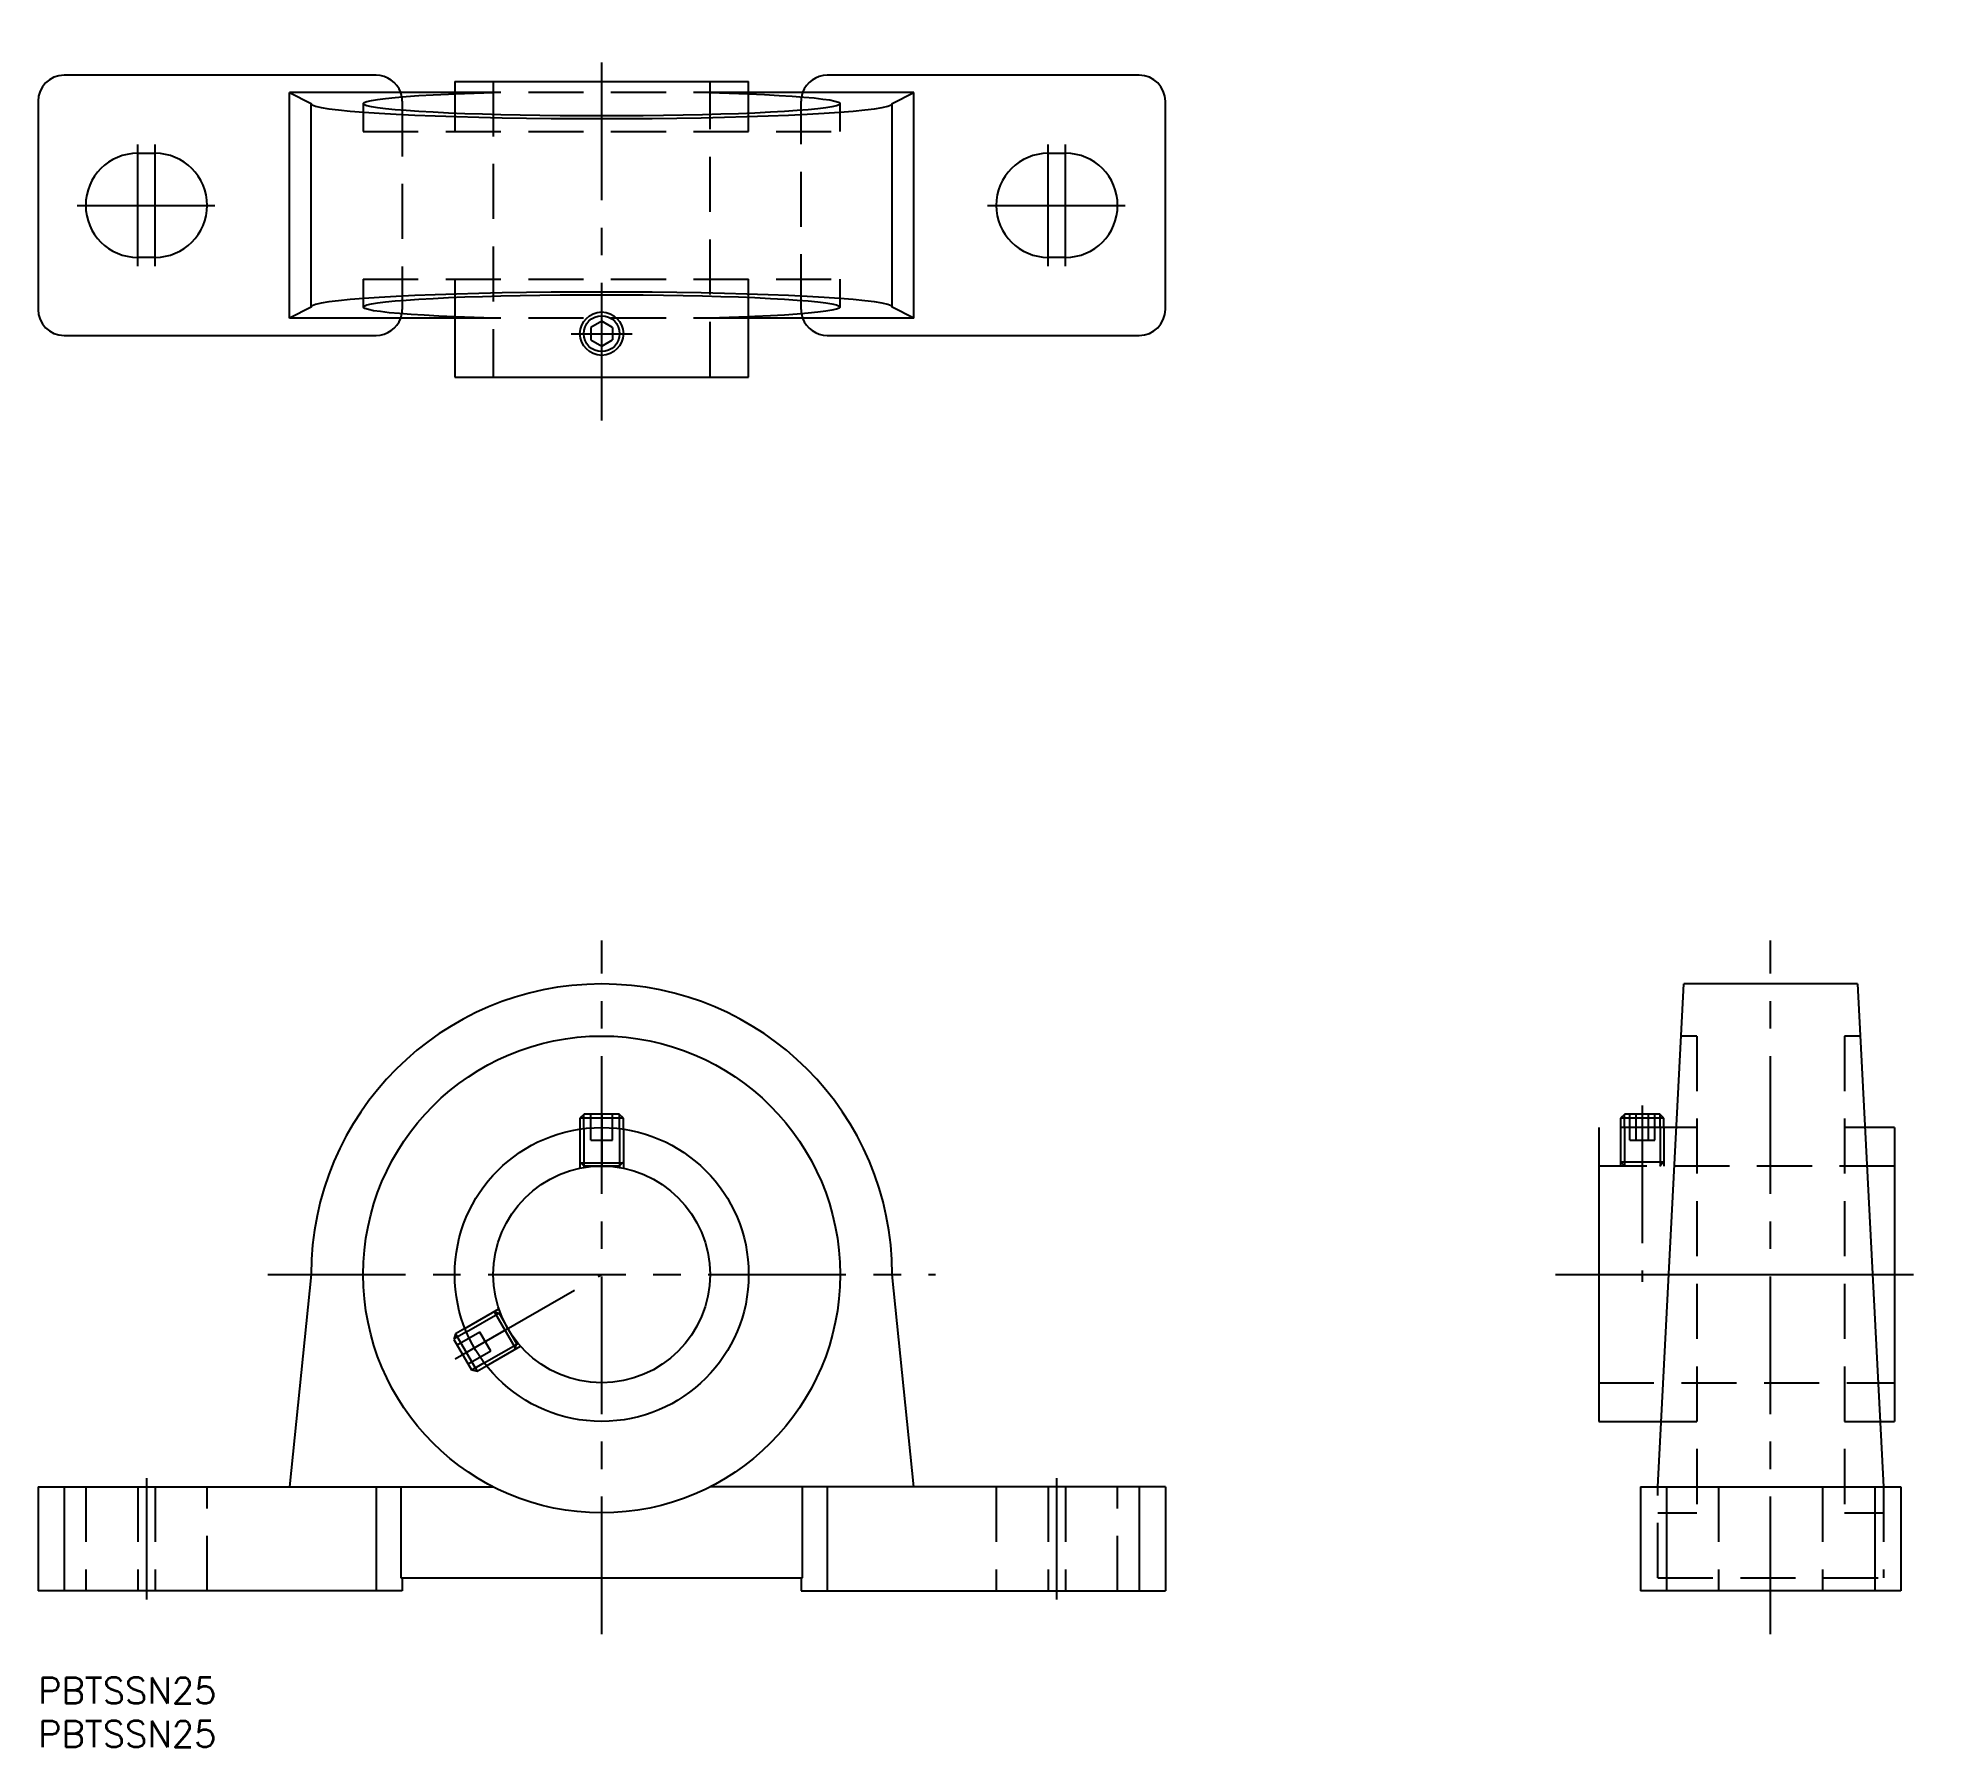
# Model space of a CAD drawing. Extents: x 0 to 219, y -8 to 189.
import ezdxf

# ---------------------------------------------------------------- set-up
doc = ezdxf.new("R2010")
doc.units = 0
doc.header["$LTSCALE"] = 0.5
doc.linetypes.add('CENTER', pattern=[50.8, 31.75, -6.35, 6.35, -6.35])
doc.linetypes.add('DASHED', pattern=[19.05, 12.7, -6.35])
for name, color, linetype in [('MSM_CENTER', 1, 'CENTER'), ('MSM_CONTINUOUS', 7, 'CONTINUOUS'), ('MSM_DASHED', 4, 'DASHED'), ('MSM_NARROW', 5, 'CONTINUOUS'), ('MSM_PART_NUMBER', 7, 'CONTINUOUS')]:
    doc.layers.add(name, color=color, linetype=linetype)
doc.styles.get("Standard").update_dxf_attribs({"font": 'txt.shx', "height": 3, "bigfont": 'bigfont.shx'})

msp = doc.modelspace()

# ---------------------------------------------------------------- linework, layer by layer
at = {"layer": 'MSM_CENTER'}
for p, q in [((65, 145), (65, 189.1)), ((11.5, 162.8), (11.5, 176.8)), ((13.5, 162.8), (13.5, 176.8)), ((116.5, 162.8), (116.5, 176.8)), ((118.5, 162.8), (118.5, 176.8)), ((4.5, 169.8), (20.5, 169.8)), ((109.5, 169.8), (125.5, 169.8)), ((61.5, 155), (68.5, 155)), ((65, 5), (65, 85)), ((199.8, 5), (199.8, 85)), ((185, 66), (185, 45.64)), ((26.5, 46.5), (103.5, 46.5)), ((48.11, 36.75), (65, 46.5)), ((175, 46.5), (219.1, 46.5)), ((12.5, 23), (12.5, 9)), ((117.5, 9), (117.5, 23))]:
    msp.add_line(p, q, dxfattribs=at)
at = {"layer": 'MSM_CONTINUOUS'}
for p, q in [((39, 184.8), (3, 184.8)), ((48.05, 184.1), (81.95, 184.1)), ((48.05, 184.1), (48.05, 180.41)), ((81.95, 180.41), (81.95, 184.1)), ((127, 184.8), (91, 184.8)), ((29, 156.8), (29, 182.8)), ((48.05, 182.8), (29, 182.8)), ((29, 182.8), (31.5, 181.53)), ((37.92, 181.78), (38.44, 181.9)), ((38.44, 181.9), (39.16, 182.02)), ((39.16, 182.02), (40.08, 182.13)), ((40.08, 182.13), (41.18, 182.24)), ((41.18, 182.24), (42.47, 182.35)), ((42.47, 182.35), (43.93, 182.45)), ((43.93, 182.45), (45.55, 182.54)), ((45.55, 182.54), (47.32, 182.62)), ((47.32, 182.62), (48.05, 182.65)), ((101, 182.8), (81.95, 182.8)), ((81.95, 182.65), (83.77, 182.57)), ((83.77, 182.57), (85.45, 182.48)), ((85.45, 182.48), (86.98, 182.39)), ((86.98, 182.39), (88.33, 182.29)), ((88.33, 182.29), (89.51, 182.18)), ((89.51, 182.18), (90.51, 182.06)), ((90.51, 182.06), (91.31, 181.95)), ((91.31, 181.95), (91.9, 181.83)), ((98.5, 181.53), (101, 182.8)), ((101, 156.8), (101, 182.8)), ((0, 181.8), (0, 157.8)), ((31.5, 158.07), (31.5, 181.53)), ((31.5, 181.53), (31.63, 181.38)), ((31.63, 181.38), (32.01, 181.23)), ((32.01, 181.23), (32.64, 181.08)), ((32.64, 181.08), (33.52, 180.94)), ((33.52, 180.94), (34.64, 180.8)), ((34.64, 180.8), (35.99, 180.67)), ((35.99, 180.67), (37.56, 180.54)), ((37.5, 181.53), (37.6, 181.66)), ((37.6, 181.41), (37.5, 181.53)), ((37.56, 180.54), (39.34, 180.42)), ((37.6, 181.66), (37.92, 181.78)), ((37.92, 181.29), (37.6, 181.41)), ((38.44, 181.16), (37.92, 181.29)), ((39.16, 181.05), (38.44, 181.16)), ((40.08, 180.93), (39.16, 181.05)), ((39.34, 180.42), (41.31, 180.31)), ((41.18, 180.82), (40.08, 180.93)), ((42.47, 180.72), (41.18, 180.82)), ((41.31, 180.31), (43.47, 180.21)), ((43.93, 180.62), (42.47, 180.72)), ((43.47, 180.21), (45.79, 180.11)), ((45.55, 180.53), (43.93, 180.62)), ((47.32, 180.44), (45.55, 180.53)), ((45.79, 180.11), (48.25, 180.03)), ((49.23, 180.37), (47.32, 180.44)), ((48.25, 180.03), (50.84, 179.96)), ((51.25, 180.3), (49.23, 180.37)), ((50.84, 179.96), (53.54, 179.9)), ((53.38, 180.24), (51.25, 180.3)), ((55.59, 180.2), (53.38, 180.24)), ((53.54, 179.9), (56.33, 179.86)), ((57.88, 180.16), (55.59, 180.2)), ((56.33, 179.86), (59.18, 179.83)), ((60.22, 180.13), (57.88, 180.16)), ((59.18, 179.83), (62.08, 179.81)), ((62.6, 180.12), (60.22, 180.13)), ((62.08, 179.81), (65, 179.8)), ((65, 180.11), (62.6, 180.12)), ((67.4, 180.12), (65, 180.11)), ((65, 179.8), (67.92, 179.81)), ((69.78, 180.13), (67.4, 180.12)), ((67.92, 179.81), (70.82, 179.83)), ((72.12, 180.16), (69.78, 180.13)), ((70.82, 179.83), (73.67, 179.86)), ((74.41, 180.2), (72.12, 180.16)), ((73.67, 179.86), (76.46, 179.9)), ((76.62, 180.24), (74.41, 180.2)), ((76.46, 179.9), (79.16, 179.96)), ((78.75, 180.3), (76.62, 180.24)), ((80.77, 180.37), (78.75, 180.3)), ((79.16, 179.96), (81.75, 180.03)), ((82.68, 180.44), (80.77, 180.37)), ((81.75, 180.03), (84.21, 180.11)), ((84.45, 180.53), (82.68, 180.44)), ((84.21, 180.11), (86.53, 180.21)), ((86.07, 180.62), (84.45, 180.53)), ((87.53, 180.72), (86.07, 180.62)), ((86.53, 180.21), (88.69, 180.31)), ((88.82, 180.82), (87.53, 180.72)), ((88.69, 180.31), (90.66, 180.42)), ((89.92, 180.93), (88.82, 180.82)), ((90.84, 181.05), (89.92, 180.93)), ((90.66, 180.42), (92.44, 180.54)), ((91.56, 181.16), (90.84, 181.05)), ((92.08, 181.29), (91.56, 181.16)), ((91.9, 181.83), (92.3, 181.7)), ((92.4, 181.41), (92.08, 181.29)), ((92.3, 181.7), (92.48, 181.58)), ((92.5, 181.53), (92.4, 181.41)), ((92.44, 180.54), (94.01, 180.67)), ((92.48, 181.58), (92.5, 181.53)), ((94.01, 180.67), (95.36, 180.8)), ((95.36, 180.8), (96.48, 180.94)), ((96.48, 180.94), (97.36, 181.08)), ((97.36, 181.08), (97.99, 181.23)), ((97.99, 181.23), (98.37, 181.38)), ((98.37, 181.38), (98.5, 181.53)), ((98.5, 158.07), (98.5, 181.53)), ((130, 157.8), (130, 181.8)), ((11.5, 175.8), (13.5, 175.8)), ((116.5, 175.8), (118.5, 175.8)), ((13.5, 163.8), (11.5, 163.8)), ((118.5, 163.8), (116.5, 163.8)), ((31.5, 158.07), (29, 156.8)), ((31.63, 158.22), (31.5, 158.07)), ((32.01, 158.37), (31.63, 158.22)), ((32.64, 158.52), (32.01, 158.37)), ((33.52, 158.66), (32.64, 158.52)), ((34.64, 158.8), (33.52, 158.66)), ((35.99, 158.93), (34.64, 158.8)), ((37.56, 159.06), (35.99, 158.93)), ((37.5, 158.07), (37.6, 158.19)), ((37.52, 158.02), (37.5, 158.07)), ((37.7, 157.9), (37.52, 158.02)), ((39.34, 159.18), (37.56, 159.06)), ((37.6, 158.19), (37.92, 158.31)), ((38.1, 157.77), (37.7, 157.9)), ((37.92, 158.31), (38.44, 158.44)), ((38.69, 157.65), (38.1, 157.77)), ((38.44, 158.44), (39.16, 158.55)), ((39.16, 158.55), (40.08, 158.67)), ((41.31, 159.29), (39.34, 159.18)), ((40.08, 158.67), (41.18, 158.78)), ((41.18, 158.78), (42.47, 158.88)), ((43.47, 159.39), (41.31, 159.29)), ((42.47, 158.88), (43.93, 158.98)), ((45.79, 159.49), (43.47, 159.39)), ((43.93, 158.98), (45.55, 159.07)), ((45.55, 159.07), (47.32, 159.16)), ((48.25, 159.57), (45.79, 159.49)), ((47.32, 159.16), (49.23, 159.23)), ((48.05, 159.19), (48.05, 150)), ((50.84, 159.64), (48.25, 159.57)), ((49.23, 159.23), (51.25, 159.3)), ((53.54, 159.7), (50.84, 159.64)), ((51.25, 159.3), (53.38, 159.36)), ((53.38, 159.36), (55.59, 159.4)), ((56.33, 159.74), (53.54, 159.7)), ((55.59, 159.4), (57.88, 159.44)), ((59.18, 159.77), (56.33, 159.74)), ((57.88, 159.44), (60.22, 159.47)), ((62.08, 159.79), (59.18, 159.77)), ((60.22, 159.47), (62.6, 159.48)), ((65, 159.8), (62.08, 159.79)), ((62.6, 159.48), (65, 159.49)), ((67.92, 159.79), (65, 159.8)), ((65, 159.49), (67.4, 159.48)), ((67.4, 159.48), (69.78, 159.47)), ((70.82, 159.77), (67.92, 159.79)), ((69.78, 159.47), (72.12, 159.44)), ((73.67, 159.74), (70.82, 159.77)), ((72.12, 159.44), (74.41, 159.4)), ((76.46, 159.7), (73.67, 159.74)), ((74.41, 159.4), (76.62, 159.36)), ((79.16, 159.64), (76.46, 159.7)), ((76.62, 159.36), (78.75, 159.3)), ((78.75, 159.3), (80.77, 159.23)), ((81.75, 159.57), (79.16, 159.64)), ((80.77, 159.23), (82.68, 159.16)), ((84.21, 159.49), (81.75, 159.57)), ((81.95, 150), (81.95, 159.19)), ((82.68, 159.16), (84.45, 159.07)), ((86.53, 159.39), (84.21, 159.49)), ((84.45, 159.07), (86.07, 158.98)), ((86.07, 158.98), (87.53, 158.88)), ((88.69, 159.29), (86.53, 159.39)), ((87.53, 158.88), (88.82, 158.78)), ((90.66, 159.18), (88.69, 159.29)), ((88.82, 158.78), (89.92, 158.67)), ((89.92, 158.67), (90.84, 158.55)), ((92.44, 159.06), (90.66, 159.18)), ((90.84, 158.55), (91.56, 158.44)), ((91.56, 158.44), (92.08, 158.31)), ((92.08, 157.82), (91.56, 157.7)), ((92.08, 158.31), (92.4, 158.19)), ((92.4, 157.94), (92.08, 157.82)), ((92.4, 158.19), (92.5, 158.07)), ((92.5, 158.07), (92.4, 157.94)), ((94.01, 158.93), (92.44, 159.06)), ((95.36, 158.8), (94.01, 158.93)), ((96.48, 158.66), (95.36, 158.8)), ((97.36, 158.52), (96.48, 158.66)), ((97.99, 158.37), (97.36, 158.52)), ((98.37, 158.22), (97.99, 158.37)), ((98.5, 158.07), (98.37, 158.22)), ((101, 156.8), (98.5, 158.07)), ((48.05, 156.8), (29, 156.8)), ((39.49, 157.54), (38.69, 157.65)), ((40.49, 157.42), (39.49, 157.54)), ((41.67, 157.31), (40.49, 157.42)), ((43.02, 157.21), (41.67, 157.31)), ((44.55, 157.12), (43.02, 157.21)), ((46.23, 157.03), (44.55, 157.12)), ((48.05, 156.95), (46.23, 157.03)), ((65, 156.44), (63.75, 155.72)), ((63.75, 155.72), (63.75, 154.28)), ((66.25, 155.72), (65, 156.44)), ((66.25, 155.72), (66.25, 154.28)), ((82.68, 156.98), (81.95, 156.95)), ((101, 156.8), (81.95, 156.8)), ((84.45, 157.06), (82.68, 156.98)), ((86.07, 157.15), (84.45, 157.06)), ((87.53, 157.25), (86.07, 157.15)), ((88.82, 157.36), (87.53, 157.25)), ((89.92, 157.47), (88.82, 157.36)), ((90.84, 157.58), (89.92, 157.47)), ((91.56, 157.7), (90.84, 157.58)), ((3, 154.8), (39, 154.8)), ((63.75, 154.28), (65, 153.56)), ((65, 153.56), (66.25, 154.28)), ((91, 154.8), (127, 154.8)), ((48.05, 150), (81.95, 150)), ((186.8, 22), (189.8, 80)), ((209.8, 80), (189.8, 80)), ((209.8, 80), (212.8, 22)), ((62.99, 65), (62.5, 64.51)), ((62.5, 64.51), (62.5, 63.27)), ((67.5, 64.51), (62.5, 64.51)), ((67.01, 65), (62.99, 65)), ((67.5, 64.51), (67.01, 65)), ((67.5, 63.26), (67.5, 64.51)), ((182.99, 65), (182.5, 64.51)), ((182.5, 64.51), (182.5, 63.45)), ((187.5, 64.51), (182.5, 64.51)), ((187.01, 65), (182.99, 65)), ((187.5, 64.51), (187.01, 65)), ((187.5, 63.45), (187.5, 64.51)), ((180, 63.45), (180, 29.55)), ((188.94, 63.45), (182.5, 63.45)), ((214.1, 63.45), (210.66, 63.45)), ((214.1, 63.45), (214.1, 29.55)), ((31.5, 46.5), (29, 22)), ((101, 22), (98.5, 46.5)), ((188.07, 46.5), (211.53, 46.5)), ((48.15, 39.66), (47.97, 38.99)), ((49.23, 40.28), (48.15, 39.66)), ((48.15, 39.66), (50.65, 35.33)), ((47.97, 38.99), (49.98, 35.51)), ((49.98, 35.51), (50.65, 35.33)), ((50.65, 35.33), (51.73, 35.95)), ((180, 29.55), (187.19, 29.55)), ((212.41, 29.55), (214.1, 29.55)), ((0, 22), (52.52, 22)), ((0, 22), (0, 10)), ((41.83, 22), (41.83, 11.5)), ((130, 22), (77.49, 22)), ((88.17, 11.5), (88.17, 22)), ((130, 22), (130, 10)), ((184.8, 22), (184.8, 10)), ((184.8, 22), (214.8, 22)), ((214.8, 22), (214.8, 10)), ((41.83, 11.5), (88.17, 11.5)), ((42, 11.5), (42, 10)), ((88, 11.5), (88, 10)), ((42, 10), (0, 10)), ((88, 10), (130, 10)), ((214.8, 10), (184.8, 10))]:
    msp.add_line(p, q, dxfattribs=at)
for centre, radius in [((65, 155), 2.5), ((65, 46.5), 27.5), ((65, 46.5), 16.95), ((65, 46.5), 12.5)]:
    msp.add_circle(centre, radius, dxfattribs=at)
for centre, radius, start, end in [((3, 181.8), 3, 90, 180), ((39, 181.8), 3, 19.4712, 90), ((91, 181.8), 3, 90, 160.5288), ((127, 181.8), 3, 0, 90), ((11.5, 169.8), 6, 90, 270), ((13.5, 169.8), 6, 270, 90), ((116.5, 169.8), 6, 90, 270), ((118.5, 169.8), 6, 270, 90), ((3, 157.8), 3, 180, 270), ((127, 157.8), 3, 270, 0), ((39, 157.8), 3, 270, 340.5288), ((91, 157.8), 3, 199.4712, 270), ((65, 46.5), 33.5, 0, 180)]:
    msp.add_arc(centre, radius, start, end, dxfattribs=at)
at = {"layer": 'MSM_DASHED'}
for p, q in [((52.5, 184.1), (52.5, 150)), ((77.5, 150), (77.5, 184.1)), ((48.05, 182.65), (52.51, 182.8)), ((81.95, 182.8), (48.05, 182.8)), ((77.49, 182.8), (81.95, 182.65)), ((37.5, 181.53), (37.5, 178.3)), ((42, 181.8), (42, 157.8)), ((48.05, 180.41), (48.05, 178.3)), ((81.95, 178.3), (81.95, 180.41)), ((88, 157.8), (88, 181.8)), ((92.5, 178.3), (92.5, 181.53)), ((37.5, 178.3), (92.5, 178.3)), ((37.5, 161.3), (92.5, 161.3)), ((37.5, 161.3), (37.5, 158.07)), ((48.05, 161.3), (48.05, 159.19)), ((81.95, 159.19), (81.95, 161.3)), ((92.5, 158.07), (92.5, 161.3)), ((52.51, 156.8), (48.05, 156.95)), ((81.95, 156.8), (48.05, 156.8)), ((81.95, 156.95), (77.49, 156.8)), ((191.3, 74), (189.49, 74)), ((191.3, 74), (191.3, 19)), ((210.11, 74), (208.3, 74)), ((208.3, 74), (208.3, 19)), ((63.75, 62), (63.75, 65)), ((65, 65), (65, 59)), ((66.25, 62), (66.25, 65)), ((183.56, 62), (183.56, 65)), ((184.28, 62), (184.28, 65)), ((185.72, 62), (185.72, 65)), ((186.44, 62), (186.44, 65)), ((62.5, 63.27), (62.5, 58.75)), ((62.93, 63.32), (62.93, 58.83)), ((63.75, 62), (66.25, 62)), ((67.07, 63.32), (67.07, 58.83)), ((67.5, 63.26), (67.5, 58.75)), ((182.5, 63.45), (182.5, 59)), ((182.93, 63.45), (182.93, 59)), ((183.56, 62), (186.44, 62)), ((187.07, 63.45), (187.07, 59)), ((187.5, 63.45), (187.5, 59)), ((191.3, 63.45), (188.94, 63.45)), ((210.66, 63.45), (208.3, 63.45)), ((62.5, 59.49), (62.99, 59)), ((62.62, 59.37), (67.37, 59.37)), ((67.01, 59), (67.5, 59.49)), ((182.5, 59.49), (182.99, 59)), ((182.5, 59.49), (187.5, 59.49)), ((187.01, 59), (187.5, 59.49)), ((67.01, 59), (62.99, 59)), ((214.1, 59), (180, 59)), ((49.23, 40.28), (53.14, 42.54)), ((49.4, 39.88), (53.29, 42.13)), ((53.17, 41.99), (52.5, 42.17)), ((55.05, 38.01), (52.67, 42.12)), ((53.17, 41.99), (55.18, 38.51)), ((50.95, 39.83), (48.35, 38.33)), ((48.98, 37.25), (54.17, 40.25)), ((52.2, 37.67), (50.95, 39.83)), ((52.2, 37.67), (49.6, 36.17)), ((51.46, 36.3), (55.36, 38.55)), ((51.73, 35.95), (55.64, 38.21)), ((55, 37.84), (55.18, 38.51)), ((180, 34), (214.1, 34)), ((187.19, 29.55), (191.3, 29.55)), ((208.3, 29.55), (212.41, 29.55)), ((5.5, 22), (5.5, 10)), ((11.5, 22), (11.5, 10)), ((13.5, 22), (13.5, 10)), ((19.5, 10), (19.5, 22)), ((110.5, 22), (110.5, 10)), ((116.5, 22), (116.5, 10)), ((118.5, 22), (118.5, 10)), ((124.5, 10), (124.5, 22)), ((186.8, 11.5), (186.8, 22)), ((193.8, 22), (193.8, 10)), ((205.8, 22), (205.8, 10)), ((212.8, 22), (212.8, 11.5)), ((186.8, 19), (191.3, 19)), ((208.3, 19), (212.8, 19)), ((186.8, 11.5), (212.8, 11.5))]:
    msp.add_line(p, q, dxfattribs=at)
for centre, start, end in [((39, 181.8), 0, 19.4712), ((91, 181.8), 160.5288, 180), ((39, 157.8), 340.5288, 0), ((91, 157.8), 180, 199.4712)]:
    msp.add_arc(centre, 3, start, end, dxfattribs=at)
at = {"layer": 'MSM_NARROW'}
for p, q in [((62.93, 63.32), (62.93, 64.94)), ((67.07, 63.32), (67.07, 64.94)), ((182.93, 63.45), (182.93, 64.94)), ((187.07, 63.45), (187.07, 64.94)), ((49.4, 39.88), (47.99, 39.07)), ((51.46, 36.3), (50.06, 35.49)), ((3, 22), (3, 10)), ((39, 22), (39, 10)), ((91, 22), (91, 10)), ((127, 22), (127, 10)), ((187.8, 22), (187.8, 10)), ((211.8, 22), (211.8, 10))]:
    msp.add_line(p, q, dxfattribs=at)
msp.add_circle((65, 155), 2.07, dxfattribs=at)

# ---------------------------------------------------------------- texts
at = {"layer": 'MSM_PART_NUMBER'}
for p in [(0, -3), (0, -8)]:
    msp.add_text('PBTSSN25', height=3, dxfattribs=at).set_placement(p)

doc.saveas('drawing.dxf')
